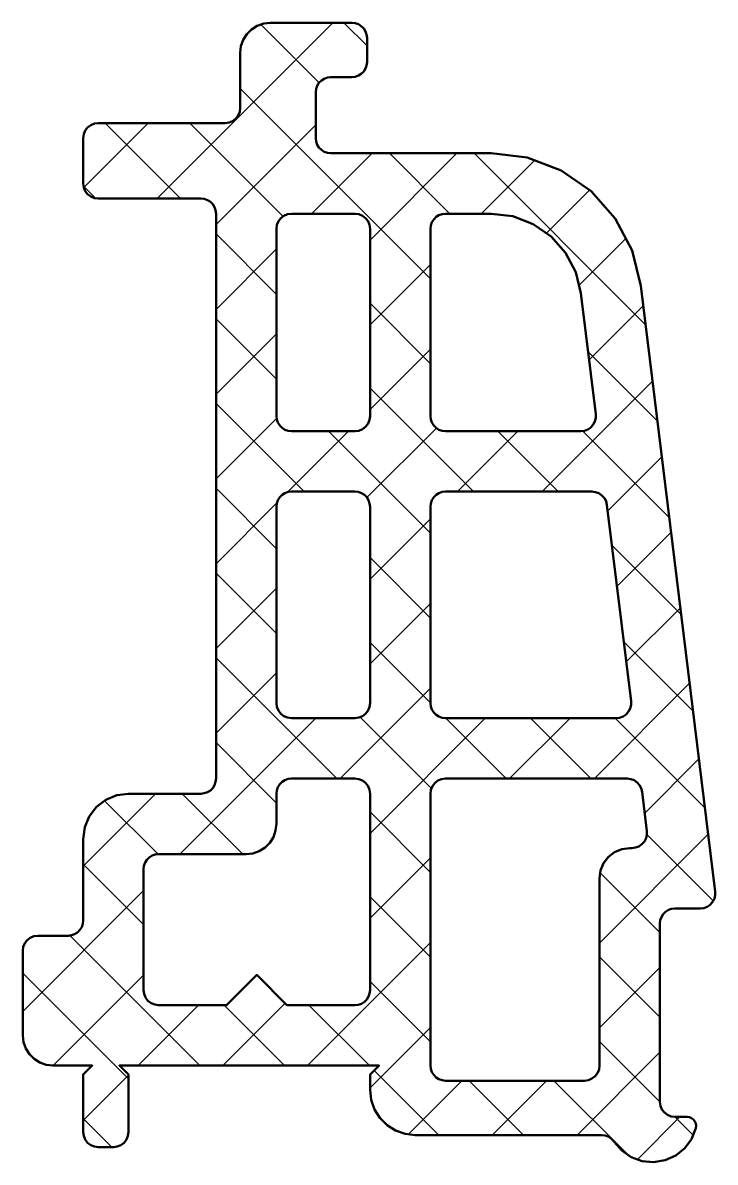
# Model space of a CAD drawing. Extents: x -31.5 to -8.6, y -2.8 to 34.9.
import ezdxf

# ---------------------------------------------------------------- set-up
doc = ezdxf.new("R2010")
doc.units = 0
for name, color, linetype, lineweight in [('0S-Alu contour', 7, 'Continuous', 50), ('0S-EPDM contour', 22, 'Continuous', 50), ('0S-EPDM hatch', 25, 'Continuous', 25)]:
    doc.layers.add(name, color=color, linetype=linetype, lineweight=lineweight)

# ---------------------------------------------------------------- blocks, each defined once
blk = doc.blocks.new('284054__E9655DCE_9584_4C20_B62F_E209C9718983_')
at = {"layer": '0S-EPDM hatch'}
h = blk.add_hatch(dxfattribs=at)
h.set_pattern_fill('ANSI37', color=256, scale=0.625, angle=90, style=0)
h.paths.add_polyline_path([(-25.6, 29.081), (-25.488, 29.068), (-25.383, 29.031), (-25.288, 28.972), (-25.209, 28.893), (-25.149, 28.798), (-25.112, 28.692), (-25.1, 28.581), (-25.1, 9.881), (-25.112, 9.77), (-25.149, 9.664), (-25.209, 9.569), (-25.288, 9.49), (-25.383, 9.43), (-25.488, 9.394), (-25.6, 9.381), (-28, 9.381), (-28.388, 9.33), (-28.75, 9.18), (-29.06, 8.942), (-29.299, 8.631), (-29.449, 8.269), (-29.5, 7.881), (-29.5, 5.181), (-29.512, 5.07), (-29.549, 4.964), (-29.609, 4.869), (-29.688, 4.79), (-29.783, 4.73), (-29.888, 4.694), (-30, 4.681), (-31, 4.681), (-31.129, 4.664), (-31.25, 4.614), (-31.353, 4.535), (-31.433, 4.431), (-31.483, 4.31), (-31.5, 4.181), (-31.5, 1.381), (-31.475, 1.158), (-31.401, 0.947), (-31.282, 0.757), (-31.123, 0.599), (-30.934, 0.48), (-30.722, 0.406), (-30.5, 0.381), (-29.2, 0.381), (-29.5, 0.081), (-29.5, -1.819), (-29.483, -1.948), (-29.433, -2.069), (-29.353, -2.173), (-29.25, -2.252), (-29.129, -2.302), (-29, -2.319), (-28.5, -2.319), (-28.37, -2.302), (-28.25, -2.252), (-28.146, -2.173), (-28.067, -2.069), (-28.017, -1.948), (-28, -1.819), (-28, 0.081), (-28.3, 0.381), (-19.7, 0.381), (-20, 0.081), (-20, -0.419), (-19.962, -0.753), (-19.851, -1.07), (-19.673, -1.354), (-19.435, -1.592), (-19.151, -1.771), (-18.834, -1.882), (-18.5, -1.919), (-12.332, -1.919), (-12.21, -1.934), (-12.095, -1.979), (-11.994, -2.05), (-11.914, -2.144), (-11.664, -2.435), (-11.349, -2.652), (-10.988, -2.783), (-10.607, -2.818), (-10.228, -2.755), (-9.878, -2.598), (-9.58, -2.358), (-9.352, -2.05), (-9.209, -1.694), (-9.2, -1.617), (-9.21, -1.54), (-9.241, -1.468), (-9.288, -1.406), (-9.35, -1.359), (-9.422, -1.329), (-9.5, -1.319), (-9.9, -1.319), (-10.029, -1.302), (-10.15, -1.252), (-10.253, -1.173), (-10.333, -1.069), (-10.383, -0.948), (-10.4, -0.819), (-10.4, 5.081), (-10.387, 5.192), (-10.35, 5.298), (-10.291, 5.393), (-10.211, 5.472), (-10.117, 5.531), (-10.011, 5.568), (-9.9, 5.581), (-9.065, 5.581), (-8.945, 5.596), (-8.832, 5.638), (-8.733, 5.707), (-8.653, 5.797), (-8.597, 5.904), (-8.568, 6.021), (-8.569, 6.142), (-11.03, 26.19), (-11.32, 27.359), (-11.881, 28.425), (-12.68, 29.326), (-13.671, 30.009), (-14.797, 30.436), (-15.993, 30.581), (-21.299, 30.581), (-21.411, 30.593), (-21.516, 30.63), (-21.611, 30.69), (-21.69, 30.769), (-21.75, 30.864), (-21.787, 30.969), (-21.799, 31.081), (-21.799, 32.6), (-21.787, 32.711), (-21.75, 32.817), (-21.69, 32.911), (-21.611, 32.991), (-21.516, 33.05), (-21.411, 33.087), (-21.299, 33.1), (-20.6, 33.1), (-20.489, 33.113), (-20.383, 33.15), (-20.288, 33.209), (-20.209, 33.288), (-20.15, 33.383), (-20.113, 33.489), (-20.1, 33.6), (-20.1, 34.4), (-20.113, 34.511), (-20.15, 34.617), (-20.209, 34.712), (-20.288, 34.791), (-20.383, 34.85), (-20.489, 34.887), (-20.6, 34.9), (-23.3, 34.9), (-23.522, 34.875), (-23.734, 34.801), (-23.923, 34.682), (-24.081, 34.523), (-24.201, 34.334), (-24.275, 34.123), (-24.3, 33.9), (-24.3, 32.081), (-24.317, 31.952), (-24.367, 31.831), (-24.446, 31.727), (-24.55, 31.648), (-24.67, 31.598), (-24.8, 31.581), (-29, 31.581), (-29.129, 31.564), (-29.25, 31.514), (-29.353, 31.435), (-29.433, 31.331), (-29.483, 31.21), (-29.5, 31.081), (-29.5, 29.581), (-29.483, 29.452), (-29.433, 29.331), (-29.353, 29.227), (-29.25, 29.148), (-29.129, 29.098), (-29, 29.081)])
h.paths.add_polyline_path([(-23.666, 7.48), (-23.476, 7.599), (-23.318, 7.757), (-23.199, 7.947), (-23.125, 8.158), (-23.1, 8.381), (-23.1, 9.381), (-23.087, 9.492), (-23.05, 9.598), (-22.991, 9.693), (-22.911, 9.772), (-22.817, 9.831), (-22.711, 9.868), (-22.6, 9.881), (-20.5, 9.881), (-20.37, 9.864), (-20.25, 9.814), (-20.146, 9.735), (-20.067, 9.631), (-20.017, 9.51), (-20, 9.381), (-20, 2.881), (-20.012, 2.77), (-20.049, 2.664), (-20.109, 2.569), (-20.188, 2.49), (-20.283, 2.43), (-20.388, 2.393), (-20.5, 2.381), (-22.75, 2.381), (-23.75, 3.381), (-24.75, 2.381), (-27, 2.381), (-27.129, 2.398), (-27.25, 2.448), (-27.353, 2.527), (-27.433, 2.631), (-27.483, 2.752), (-27.5, 2.881), (-27.5, 6.881), (-27.487, 6.992), (-27.45, 7.098), (-27.391, 7.193), (-27.311, 7.272), (-27.217, 7.331), (-27.111, 7.368), (-27, 7.381), (-24.1, 7.381), (-23.877, 7.406)])
h.paths.add_polyline_path([(-12.4, 6.581), (-12.4, 0.381), (-12.417, 0.252), (-12.467, 0.131), (-12.546, 0.027), (-12.65, -0.052), (-12.77, -0.102), (-12.9, -0.119), (-17.5, -0.119), (-17.611, -0.107), (-17.717, -0.07), (-17.811, -0.01), (-17.891, 0.069), (-17.95, 0.164), (-17.987, 0.27), (-18, 0.381), (-18, 9.381), (-17.983, 9.51), (-17.933, 9.631), (-17.853, 9.734), (-17.75, 9.814), (-17.629, 9.864), (-17.5, 9.881), (-11.485, 9.881), (-11.365, 9.866), (-11.253, 9.824), (-11.154, 9.755), (-11.074, 9.665), (-11.018, 9.559), (-10.989, 9.442), (-10.829, 8.142), (-10.829, 8.021), (-10.858, 7.904), (-10.914, 7.797), (-10.994, 7.707), (-11.093, 7.638), (-11.206, 7.596), (-11.325, 7.581), (-11.4, 7.581), (-11.658, 7.547), (-11.9, 7.447), (-12.107, 7.288), (-12.266, 7.081), (-12.366, 6.84)])
h.paths.add_polyline_path([(-11.734, 11.896), (-11.853, 11.881), (-17.5, 11.881), (-17.611, 11.894), (-17.717, 11.931), (-17.811, 11.99), (-17.891, 12.069), (-17.95, 12.164), (-17.987, 12.27), (-18, 12.381), (-18, 18.881), (-17.987, 18.992), (-17.95, 19.098), (-17.891, 19.193), (-17.811, 19.272), (-17.717, 19.331), (-17.611, 19.368), (-17.5, 19.381), (-12.651, 19.381), (-12.532, 19.366), (-12.419, 19.324), (-12.32, 19.255), (-12.24, 19.165), (-12.184, 19.059), (-12.155, 18.942), (-11.357, 12.442), (-11.357, 12.321), (-11.386, 12.204), (-11.442, 12.097), (-11.522, 12.007), (-11.621, 11.938)])
h.paths.add_polyline_path([(-23.1, 21.881), (-23.1, 28.081), (-23.083, 28.21), (-23.033, 28.331), (-22.953, 28.435), (-22.85, 28.514), (-22.729, 28.564), (-22.6, 28.581), (-20.5, 28.581), (-20.37, 28.564), (-20.25, 28.514), (-20.146, 28.435), (-20.067, 28.331), (-20.017, 28.21), (-20, 28.081), (-20, 21.881), (-20.017, 21.752), (-20.067, 21.631), (-20.146, 21.527), (-20.25, 21.448), (-20.37, 21.398), (-20.5, 21.381), (-22.6, 21.381), (-22.711, 21.394), (-22.817, 21.43), (-22.911, 21.49), (-22.991, 21.569), (-23.05, 21.664), (-23.087, 21.77)])
h.paths.add_polyline_path([(-12.9, 21.396), (-13.02, 21.381), (-17.5, 21.381), (-17.611, 21.394), (-17.717, 21.431), (-17.811, 21.49), (-17.891, 21.569), (-17.95, 21.664), (-17.987, 21.77), (-18, 21.881), (-18, 28.081), (-17.987, 28.192), (-17.95, 28.298), (-17.891, 28.393), (-17.811, 28.472), (-17.717, 28.531), (-17.611, 28.568), (-17.5, 28.581), (-15.993, 28.581), (-15.276, 28.494), (-14.6, 28.238), (-14.005, 27.828), (-13.525, 27.287), (-13.189, 26.648), (-13.015, 25.947), (-12.524, 21.942), (-12.523, 21.821), (-12.552, 21.704), (-12.608, 21.597), (-12.688, 21.507), (-12.787, 21.438)])
h.paths.add_polyline_path([(-20, 12.381), (-20.017, 12.252), (-20.067, 12.131), (-20.146, 12.027), (-20.25, 11.948), (-20.37, 11.898), (-20.5, 11.881), (-22.6, 11.881), (-22.729, 11.898), (-22.85, 11.948), (-22.953, 12.027), (-23.033, 12.131), (-23.083, 12.252), (-23.1, 12.381), (-23.1, 18.881), (-23.087, 18.992), (-23.05, 19.098), (-22.991, 19.193), (-22.911, 19.272), (-22.817, 19.331), (-22.711, 19.368), (-22.6, 19.381), (-20.5, 19.381), (-20.388, 19.368), (-20.283, 19.331), (-20.188, 19.272), (-20.109, 19.193), (-20.049, 19.098), (-20.012, 18.992), (-20, 18.881)])
at = {"layer": '0S-Alu contour', "color": 7}
for points in [[(-23.1, 21.881), (-23.1, 28.081), (-23.083, 28.21), (-23.033, 28.331), (-22.953, 28.435), (-22.85, 28.514), (-22.729, 28.564), (-22.6, 28.581), (-20.5, 28.581), (-20.37, 28.564), (-20.25, 28.514), (-20.146, 28.435), (-20.067, 28.331), (-20.017, 28.21), (-20, 28.081), (-20, 21.881), (-20.017, 21.752), (-20.067, 21.631), (-20.146, 21.527), (-20.25, 21.448), (-20.37, 21.398), (-20.5, 21.381), (-22.6, 21.381), (-22.711, 21.394), (-22.817, 21.43), (-22.911, 21.49), (-22.991, 21.569), (-23.05, 21.664), (-23.087, 21.77), (-23.1, 21.881)], [(-12.9, 21.396), (-13.02, 21.381), (-17.5, 21.381), (-17.611, 21.394), (-17.717, 21.431), (-17.811, 21.49), (-17.891, 21.569), (-17.95, 21.664), (-17.987, 21.77), (-18, 21.881), (-18, 28.081), (-17.987, 28.192), (-17.95, 28.298), (-17.891, 28.393), (-17.811, 28.472), (-17.717, 28.531), (-17.611, 28.568), (-17.5, 28.581), (-15.993, 28.581), (-15.276, 28.494), (-14.6, 28.238), (-14.005, 27.828), (-13.525, 27.287), (-13.189, 26.648), (-13.015, 25.947), (-12.524, 21.942), (-12.523, 21.821), (-12.552, 21.704), (-12.608, 21.597), (-12.688, 21.507), (-12.787, 21.438), (-12.9, 21.396)], [(-20, 12.381), (-20.017, 12.252), (-20.067, 12.131), (-20.146, 12.027), (-20.25, 11.948), (-20.37, 11.898), (-20.5, 11.881), (-22.6, 11.881), (-22.729, 11.898), (-22.85, 11.948), (-22.953, 12.027), (-23.033, 12.131), (-23.083, 12.252), (-23.1, 12.381), (-23.1, 18.881), (-23.087, 18.992), (-23.05, 19.098), (-22.991, 19.193), (-22.911, 19.272), (-22.817, 19.331), (-22.711, 19.368), (-22.6, 19.381), (-20.5, 19.381), (-20.388, 19.368), (-20.283, 19.331), (-20.188, 19.272), (-20.109, 19.193), (-20.049, 19.098), (-20.012, 18.992), (-20, 18.881), (-20, 12.381)], [(-11.734, 11.896), (-11.853, 11.881), (-17.5, 11.881), (-17.611, 11.894), (-17.717, 11.931), (-17.811, 11.99), (-17.891, 12.069), (-17.95, 12.164), (-17.987, 12.27), (-18, 12.381), (-18, 18.881), (-17.987, 18.992), (-17.95, 19.098), (-17.891, 19.193), (-17.811, 19.272), (-17.717, 19.331), (-17.611, 19.368), (-17.5, 19.381), (-12.651, 19.381), (-12.532, 19.366), (-12.419, 19.324), (-12.32, 19.255), (-12.24, 19.165), (-12.184, 19.059), (-12.155, 18.942), (-11.357, 12.442), (-11.357, 12.321), (-11.386, 12.204), (-11.442, 12.097), (-11.522, 12.007), (-11.621, 11.938), (-11.734, 11.896)], [(-23.666, 7.48), (-23.476, 7.599), (-23.318, 7.757), (-23.199, 7.947), (-23.125, 8.158), (-23.1, 8.381), (-23.1, 9.381), (-23.087, 9.492), (-23.05, 9.598), (-22.991, 9.693), (-22.911, 9.772), (-22.817, 9.831), (-22.711, 9.868), (-22.6, 9.881), (-20.5, 9.881), (-20.37, 9.864), (-20.25, 9.814), (-20.146, 9.735), (-20.067, 9.631), (-20.017, 9.51), (-20, 9.381), (-20, 2.881), (-20.012, 2.77), (-20.049, 2.664), (-20.109, 2.569), (-20.188, 2.49), (-20.283, 2.43), (-20.388, 2.393), (-20.5, 2.381), (-22.75, 2.381), (-23.75, 3.381), (-24.75, 2.381), (-27, 2.381), (-27.129, 2.398), (-27.25, 2.448), (-27.353, 2.527), (-27.433, 2.631), (-27.483, 2.752), (-27.5, 2.881), (-27.5, 6.881), (-27.487, 6.992), (-27.45, 7.098), (-27.391, 7.193), (-27.311, 7.272), (-27.217, 7.331), (-27.111, 7.368), (-27, 7.381), (-24.1, 7.381), (-23.877, 7.406), (-23.666, 7.48)], [(-12.4, 6.581), (-12.4, 0.381), (-12.417, 0.252), (-12.467, 0.131), (-12.546, 0.027), (-12.65, -0.052), (-12.77, -0.102), (-12.9, -0.119), (-17.5, -0.119), (-17.611, -0.107), (-17.717, -0.07), (-17.811, -0.01), (-17.891, 0.069), (-17.95, 0.164), (-17.987, 0.27), (-18, 0.381), (-18, 9.381), (-17.983, 9.51), (-17.933, 9.631), (-17.853, 9.734), (-17.75, 9.814), (-17.629, 9.864), (-17.5, 9.881), (-11.485, 9.881), (-11.365, 9.866), (-11.253, 9.824), (-11.154, 9.755), (-11.074, 9.665), (-11.018, 9.559), (-10.989, 9.442), (-10.829, 8.142), (-10.829, 8.021), (-10.858, 7.904), (-10.914, 7.797), (-10.994, 7.707), (-11.093, 7.638), (-11.206, 7.596), (-11.325, 7.581), (-11.4, 7.581), (-11.658, 7.547), (-11.9, 7.447), (-12.107, 7.288), (-12.266, 7.081), (-12.366, 6.84), (-12.4, 6.581)]]:
    blk.add_lwpolyline(points, close=True, dxfattribs=at)
at = {"layer": '0S-EPDM contour', "color": 7}
blk.add_lwpolyline([(-25.6, 29.081), (-25.488, 29.068), (-25.383, 29.031), (-25.288, 28.972), (-25.209, 28.893), (-25.149, 28.798), (-25.112, 28.692), (-25.1, 28.581), (-25.1, 9.881), (-25.112, 9.77), (-25.149, 9.664), (-25.209, 9.569), (-25.288, 9.49), (-25.383, 9.43), (-25.488, 9.394), (-25.6, 9.381), (-28, 9.381), (-28.388, 9.33), (-28.75, 9.18), (-29.06, 8.942), (-29.299, 8.631), (-29.449, 8.269), (-29.5, 7.881), (-29.5, 5.181), (-29.512, 5.07), (-29.549, 4.964), (-29.609, 4.869), (-29.688, 4.79), (-29.783, 4.73), (-29.888, 4.694), (-30, 4.681), (-31, 4.681), (-31.129, 4.664), (-31.25, 4.614), (-31.353, 4.535), (-31.433, 4.431), (-31.483, 4.31), (-31.5, 4.181), (-31.5, 1.381), (-31.475, 1.158), (-31.401, 0.947), (-31.282, 0.757), (-31.123, 0.599), (-30.934, 0.48), (-30.722, 0.406), (-30.5, 0.381), (-29.2, 0.381), (-29.5, 0.081), (-29.5, -1.819), (-29.483, -1.948), (-29.433, -2.069), (-29.353, -2.173), (-29.25, -2.252), (-29.129, -2.302), (-29, -2.319), (-28.5, -2.319), (-28.37, -2.302), (-28.25, -2.252), (-28.146, -2.173), (-28.067, -2.069), (-28.017, -1.948), (-28, -1.819), (-28, 0.081), (-28.3, 0.381), (-19.7, 0.381), (-20, 0.081), (-20, -0.419), (-19.962, -0.753), (-19.851, -1.07), (-19.673, -1.354), (-19.435, -1.592), (-19.151, -1.771), (-18.834, -1.882), (-18.5, -1.919), (-12.332, -1.919), (-12.21, -1.934), (-12.095, -1.979), (-11.994, -2.05), (-11.914, -2.144), (-11.664, -2.435), (-11.349, -2.652), (-10.988, -2.783), (-10.607, -2.818), (-10.228, -2.755), (-9.878, -2.598), (-9.58, -2.358), (-9.352, -2.05), (-9.209, -1.694), (-9.2, -1.617), (-9.21, -1.54), (-9.241, -1.468), (-9.288, -1.406), (-9.35, -1.359), (-9.422, -1.329), (-9.5, -1.319), (-9.9, -1.319), (-10.029, -1.302), (-10.15, -1.252), (-10.253, -1.173), (-10.333, -1.069), (-10.383, -0.948), (-10.4, -0.819), (-10.4, 5.081), (-10.387, 5.192), (-10.35, 5.298), (-10.291, 5.393), (-10.211, 5.472), (-10.117, 5.531), (-10.011, 5.568), (-9.9, 5.581), (-9.065, 5.581), (-8.945, 5.596), (-8.832, 5.638), (-8.733, 5.707), (-8.653, 5.797), (-8.597, 5.904), (-8.568, 6.021), (-8.569, 6.142), (-11.03, 26.19), (-11.32, 27.359), (-11.881, 28.425), (-12.68, 29.326), (-13.671, 30.009), (-14.797, 30.436), (-15.993, 30.581), (-21.299, 30.581), (-21.411, 30.593), (-21.516, 30.63), (-21.611, 30.69), (-21.69, 30.769), (-21.75, 30.864), (-21.787, 30.969), (-21.799, 31.081), (-21.799, 32.6), (-21.787, 32.711), (-21.75, 32.817), (-21.69, 32.911), (-21.611, 32.991), (-21.516, 33.05), (-21.411, 33.087), (-21.299, 33.1), (-20.6, 33.1), (-20.489, 33.113), (-20.383, 33.15), (-20.288, 33.209), (-20.209, 33.288), (-20.15, 33.383), (-20.113, 33.489), (-20.1, 33.6), (-20.1, 34.4), (-20.113, 34.511), (-20.15, 34.617), (-20.209, 34.712), (-20.288, 34.791), (-20.383, 34.85), (-20.489, 34.887), (-20.6, 34.9), (-23.3, 34.9), (-23.522, 34.875), (-23.734, 34.801), (-23.923, 34.682), (-24.081, 34.523), (-24.201, 34.334), (-24.275, 34.123), (-24.3, 33.9), (-24.3, 32.081), (-24.317, 31.952), (-24.367, 31.831), (-24.446, 31.727), (-24.55, 31.648), (-24.67, 31.598), (-24.8, 31.581), (-29, 31.581), (-29.129, 31.564), (-29.25, 31.514), (-29.353, 31.435), (-29.433, 31.331), (-29.483, 31.21), (-29.5, 31.081), (-29.5, 29.581), (-29.483, 29.452), (-29.433, 29.331), (-29.353, 29.227), (-29.25, 29.148), (-29.129, 29.098), (-29, 29.081), (-25.6, 29.081)], close=True, dxfattribs=at)
blk = doc.blocks.new('284054__1C131F73_65D1_444B_89DD_426988646DF0_')
at = {"layer": '0S-EPDM contour', "color": 7}
blk.add_blockref('284054__E9655DCE_9584_4C20_B62F_E209C9718983_', (0, 0), dxfattribs=at)

msp = doc.modelspace()

# ---------------------------------------------------------------- block references
at = {"layer": '0S-Alu contour', "color": 7}
msp.add_blockref('284054__1C131F73_65D1_444B_89DD_426988646DF0_', (0, 0), dxfattribs=at)

doc.saveas('drawing.dxf')
